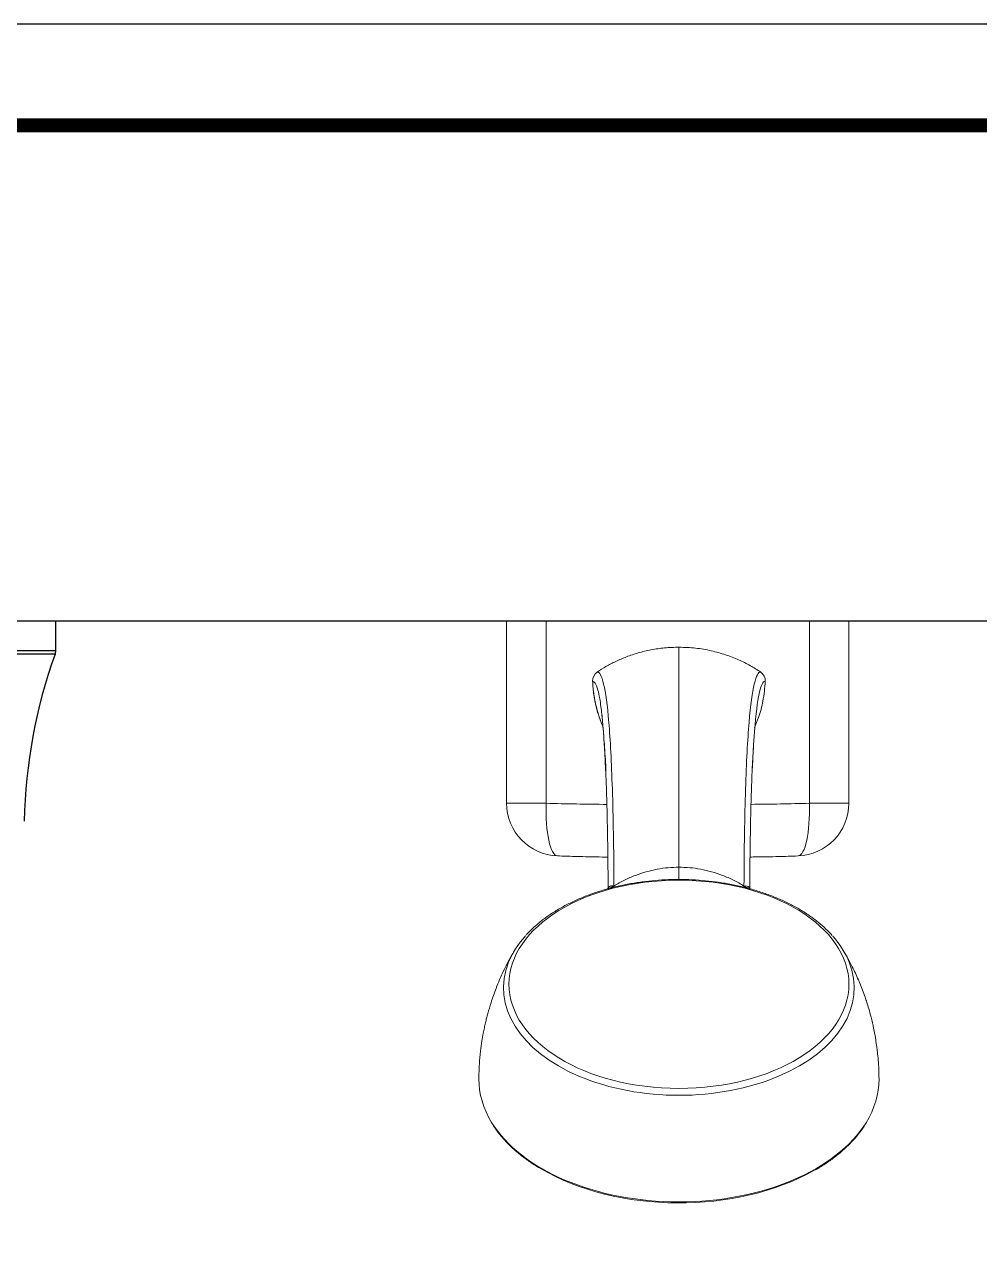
# Model space of a CAD drawing. Extents: x 0 to 1128, y 0 to 827.
# Drawn here: x 347.2 to 528.7, y 596.5 to 826.8 of the extents above; entities that cross this region are included whole.
import ezdxf

# ---------------------------------------------------------------- set-up
doc = ezdxf.new("R2010")
doc.units = 0
doc.header["$LTSCALE"] = 3
doc.header["$MEASUREMENT"] = 0
doc.layers.get('0').update_dxf_attribs({"linetype": 'CONTINUOUS'})
doc.layers.add('1', color=7, linetype='CONTINUOUS')
doc.layers.add('DEF_LAYER_ASSEM_MEMBER', color=7, linetype='CONTINUOUS')

msp = doc.modelspace()

# ---------------------------------------------------------------- linework, layer by layer
at = {"ltscale": 0.5}
msp.add_line((107.96, 713.47), (816.87, 713.47), dxfattribs=at)
msp.add_lwpolyline([(0, 0), (1128.4, 0), (1128.4, 826.8), (0, 826.8)], close=True, dxfattribs=at)
at = {"color": 5, "linetype": 'ByBlock', "lineweight": 200, "const_width": 2.6}
msp.add_lwpolyline([(18.14, 35.4), (1110.14, 35.4), (1110.14, 807.6), (18.14, 807.6)], close=True, dxfattribs=at)
at = {"layer": '1', "color": 7, "linetype": 'Continuous', "lineweight": 18}
for p, q in [((438.85, 713.47), (438.85, 678.82)), ((446.35, 713.47), (438.85, 713.47)), ((496.35, 713.47), (446.35, 713.47)), ((503.85, 713.47), (496.35, 713.47)), ((503.85, 678.82), (503.85, 713.47))]:
    msp.add_line(p, q, dxfattribs=at)
at = {"layer": '1', "color": 7, "linetype": 'Continuous', "lineweight": 13}
for p, q in [((446.35, 678.82), (446.35, 713.47)), ((496.35, 678.82), (496.35, 713.47)), ((438.85, 678.82), (446.35, 678.82)), ((496.35, 678.82), (503.85, 678.82))]:
    msp.add_line(p, q, dxfattribs=at)
at = {"layer": '1', "color": 7, "linetype": 'Continuous', "lineweight": 18}
for centre, start, end in [((448.85, 678.82), 180, 268.0491), ((493.85, 678.82), 271.9509, 0)]:
    msp.add_arc(centre, 10, start, end, dxfattribs=at)
for centre, major_axis, ratio, start_param, end_param in [((456.67, 702.07), (1.5, 0.07), 0.010727, 2.977137, 3.179895), ((456.39, 663.4), (1.74, -0.99), 0.684175, 0.129436, 0.316805), ((486.77, 663.4), (-1.74, -0.99), 0.684175, 5.96638, 6.260639), ((471.58, 643.75), (33.3, 0), 0.612907, 2.637433, 2.901057), ((471.58, 643.75), (33.3, 0), 0.612907, 0.241768, 0.50179), ((471.58, 626.38), (-38, 0), 0.612907, 6.278701, 6.642681), ((471.58, 626.38), (-38, 0), 0.612907, 2.778809, 3.146077), ((471.58, 626.01), (37.7, 0), 0.612907, 3.941186, 5.464289)]:
    msp.add_ellipse(centre, major_axis=major_axis, ratio=ratio, start_param=start_param, end_param=end_param, dxfattribs=at)
at = {"layer": '1', "color": 7, "linetype": 'Continuous', "lineweight": 13}
for centre, major_axis, ratio, start_param, end_param in [((448.85, 678.82), (-0.34, -9.99), 0.249864, 4.720899, 6.283961), ((493.85, 678.82), (0.34, -9.99), 0.249864, 6.282755, 7.845471), ((471.58, 643.75), (33.3, 0), 0.612907, 2.901057, 6.524954), ((471.58, 626.38), (-38, 0), 0.612907, 0.359496, 2.77881)]:
    msp.add_ellipse(centre, major_axis=major_axis, ratio=ratio, start_param=start_param, end_param=end_param, dxfattribs=at)
msp.add_ellipse((471.58, 644.43), major_axis=(32.28, 0), ratio=0.612907, dxfattribs=at)
at = {"layer": '1', "color": 7, "linetype": 'Continuous', "lineweight": 18}
for points, knots in [([(471.58, 708.46), (470.67, 708.44), (468.88, 708.39), (466.3, 708), (463.88, 707.42), (461.65, 706.68), (459.6, 705.8), (457.74, 704.83), (456.6, 704.1), (456.05, 703.75)], [0, 0, 0, 0, 0.166314, 0.324879, 0.475645, 0.618567, 0.753616, 0.880766, 1, 1, 1, 1]), ([(471.58, 666.68), (471.58, 668.51), (471.58, 672.07), (471.58, 677.05), (471.58, 681.68), (471.58, 685.94), (471.58, 691.11), (471.58, 695.48), (471.58, 699.04), (471.58, 701.32), (471.58, 703.26), (471.58, 704.92), (471.58, 706.3), (471.58, 707.4), (471.58, 708.14), (471.58, 708.4), (471.58, 708.46)], [0, 0, 0, 0, 0.066499, 0.133873, 0.201247, 0.268621, 0.335995, 0.470742, 0.538116, 0.60549, 0.672864, 0.740238, 0.807612, 0.874986, 0.94236, 1, 1, 1, 1]), ([(487.1, 703.75), (486.46, 704.16), (485.11, 705.02), (482.88, 706.12), (480.41, 707.08), (477.67, 707.84), (474.7, 708.36), (472.64, 708.43), (471.58, 708.46)], [0, 0, 0, 0, 0.139879, 0.290529, 0.451919, 0.624003, 0.806723, 1, 1, 1, 1]), ([(456.05, 703.75), (456.92, 703.81), (457.71, 700.79), (458.54, 690.83), (458.76, 686.64), (459.1, 676.32), (459.21, 670.2), (459.23, 663.1)], [0, 0, 0, 0, 0.5, 0.5, 0.75, 0.75, 1, 1, 1, 1]), ([(487.1, 703.75), (486.24, 703.81), (485.45, 700.79), (484.62, 690.83), (484.39, 686.64), (484.06, 676.32), (483.95, 670.2), (483.93, 663.1)], [0, 0, 0, 0, 0.5, 0.5, 0.75, 0.75, 1, 1, 1, 1]), ([(455.17, 702), (455.24, 701.13), (455.36, 699.49), (455.82, 697.21), (456.42, 695.14), (456.92, 693.85), (457.21, 693.21)], [0, 0, 0, 0, 0.286827, 0.54299, 0.768573, 1, 1, 1, 1]), ([(485.93, 693.18), (486.22, 693.82), (486.86, 695.46), (487.66, 698.4), (487.87, 700.73), (487.98, 702)], [0, 0, 0, 0, 0.23015, 0.580554, 1, 1, 1, 1]), ([(455.39, 699.78), (455.42, 699.53), (455.59, 698.43), (455.98, 696.6), (456.59, 694.74), (456.99, 693.74), (457.13, 693.42)], [0, 0, 0, 0, 0.112698, 0.507102, 0.844775, 1, 1, 1, 1]), ([(456.91, 695.88), (456.91, 695.88), (456.91, 695.86), (456.94, 695.67), (456.95, 695.47), (456.98, 695.23), (457, 695), (457.03, 694.64), (457.08, 694.13), (457.15, 693.42), (457.22, 692.54), (457.32, 691.26), (457.45, 689.51), (457.58, 687.56), (457.69, 685.94), (457.71, 685.41), (457.7, 685.23), (457.7, 685.21)], [0, 0, 0, 0, 0.026784, 0.09911, 0.162528, 0.217559, 0.269817, 0.323993, 0.385891, 0.456366, 0.536028, 0.618935, 0.745406, 0.874136, 0.936699, 0.992041, 1, 1, 1, 1]), ([(486.23, 695.71), (486.23, 695.71), (486.24, 695.8), (486.25, 695.89), (486.24, 695.89), (486.24, 695.89)], [0, 0, 0, 0, 0.006517, 0.978273, 1, 1, 1, 1]), ([(457.43, 689.52), (457.47, 688.84), (457.57, 687.33), (457.7, 684.62), (457.8, 681.74), (457.88, 679.28), (457.93, 677.24), (457.97, 675.54), (458.01, 673.5), (458.05, 671.09), (458.09, 668.28), (458.11, 665.36), (458.12, 663.33), (458.12, 662.41)], [0, 0, 0, 0, 0.12306, 0.247351, 0.36681, 0.479661, 0.530538, 0.590261, 0.659449, 0.738095, 0.826174, 0.923628, 1, 1, 1, 1]), ([(457.66, 684.96), (457.63, 685.58), (457.57, 687.01), (457.5, 688.33), (457.45, 689.07)], [0, 0, 0, 0, 0.417635, 1, 1, 1, 1]), ([(485.03, 662.42), (485.04, 663.32), (485.04, 665.35), (485.07, 668.26), (485.11, 671.08), (485.15, 673.48), (485.19, 675.51), (485.22, 677.19), (485.26, 678.63), (485.3, 679.96), (485.36, 681.88), (485.45, 684.35), (485.58, 687.21), (485.68, 688.8), (485.73, 689.52)], [0, 0, 0, 0, 0.076137, 0.17341, 0.261349, 0.339896, 0.409026, 0.46775, 0.51783, 0.566607, 0.616664, 0.740984, 0.871038, 1, 1, 1, 1]), ([(448.51, 668.82), (449.59, 668.78), (452.03, 668.7), (455.23, 668.63), (457.35, 668.6), (458.08, 668.59)], [0, 0, 0, 0, 0.340258, 0.773675, 1, 1, 1, 1]), ([(485.08, 668.6), (485.48, 668.61), (487.28, 668.63), (490.33, 668.68), (492.96, 668.76), (494.19, 668.8)], [0, 0, 0, 0, 0.12956, 0.58937, 1, 1, 1, 1]), ([(471.58, 664.35), (471.13, 664.35), (469.84, 664.33), (467.71, 664.23), (465.2, 663.98), (462.73, 663.62), (460.31, 663.15), (457.95, 662.56), (455.67, 661.86), (453.48, 661.05), (451.39, 660.13), (449.42, 659.12), (447.57, 658.01), (445.85, 656.82), (444.3, 655.54), (443.19, 654.5), (442.65, 653.88), (442.53, 653.73)], [0, 0, 0, 0, 0.038104, 0.110167, 0.182254, 0.254361, 0.3265, 0.398677, 0.470903, 0.543182, 0.615518, 0.687911, 0.760352, 0.832823, 0.905277, 0.977656, 1, 1, 1, 1]), ([(500.68, 653.69), (500.31, 654.11), (499.47, 654.98), (498.04, 656.24), (496.4, 657.47), (494.62, 658.62), (492.7, 659.67), (490.67, 660.63), (488.52, 661.49), (486.28, 662.24), (483.96, 662.88), (481.57, 663.41), (479.12, 663.83), (476.63, 664.13), (474.11, 664.31), (472.42, 664.35), (471.58, 664.35)], [0, 0, 0, 0, 0.064172, 0.135912, 0.207856, 0.279922, 0.352047, 0.424181, 0.496294, 0.568373, 0.640414, 0.712417, 0.784387, 0.85633, 0.928255, 1, 1, 1, 1]), ([(458.25, 662.83), (458.29, 662.89), (458.35, 662.95), (458.48, 663.04), (458.6, 663.08), (458.7, 663.11), (458.74, 663.12), (458.83, 663.13), (458.85, 663.13), (459.11, 663.13), (459.21, 663.11), (459.23, 663.1)], [0, 0, 0, 0, 0.25, 0.25, 0.5, 0.5, 0.625, 0.625, 0.75, 0.75, 1, 1, 1, 1]), ([(459.23, 663.1), (459.2, 663.09), (459.18, 663.07), (459.13, 663.03), (459.09, 663), (459.05, 662.97), (459.04, 662.96), (459.02, 662.95), (459.02, 662.95), (458.93, 662.88), (458.85, 662.81), (458.76, 662.74)], [0, 0, 0, 0, 0.14507, 0.14507, 0.350264, 0.350264, 0.426266, 0.426266, 0.445266, 0.445266, 1, 1, 1, 1]), ([(440.28, 650.72), (439.55, 649.5), (438.32, 647.19), (436.9, 643.89), (435.94, 641.17), (435.38, 639.27), (435.04, 637.99), (434.83, 637.09), (434.61, 636.14), (434.39, 634.99), (434.13, 633.51), (433.87, 631.57), (433.65, 629.15), (433.59, 627.38), (433.58, 626.41)], [0, 0, 0, 0, 0.167641, 0.309131, 0.422696, 0.506692, 0.541795, 0.577986, 0.615261, 0.656643, 0.715072, 0.791926, 0.887013, 1, 1, 1, 1]), ([(509.58, 626.41), (509.57, 627.16), (509.53, 628.51), (509.41, 630.33), (509.26, 631.75), (509.09, 633.01), (508.88, 634.41), (508.54, 636.18), (508.12, 638.02), (507.67, 639.67), (507.28, 640.93), (506.89, 642.11), (506.37, 643.54), (505.59, 645.48), (504.43, 647.97), (503.45, 649.76), (502.88, 650.72)], [0, 0, 0, 0, 0.087346, 0.158901, 0.214456, 0.254081, 0.308623, 0.380228, 0.465919, 0.530244, 0.581349, 0.620955, 0.67698, 0.759089, 0.866966, 1, 1, 1, 1]), ([(436.07, 618.03), (436.25, 617.72), (436.77, 616.89), (437.78, 615.59), (439.1, 614.13), (440.59, 612.73), (442.24, 611.4), (443.78, 610.32), (444.81, 609.7), (445.19, 609.48)], [0, 0, 0, 0, 0.095358, 0.256817, 0.418534, 0.580451, 0.74251, 0.904658, 1, 1, 1, 1]), ([(497.45, 609.16), (497.51, 609.2), (498.24, 609.59), (499.55, 610.44), (501.32, 611.7), (502.93, 613.05), (504.39, 614.47), (505.67, 615.95), (506.55, 617.12), (506.95, 617.8), (507.04, 617.96)], [0, 0, 0, 0, 0.013851, 0.170486, 0.327134, 0.483769, 0.640358, 0.796856, 0.953207, 1, 1, 1, 1])]:
    msp.add_open_spline(points, degree=3, knots=knots, dxfattribs=at)
for points in [[(456.05, 703.75), (455.51, 703.38), (455.14, 702.65), (455.17, 702)], [(487.98, 702), (488.01, 702.65), (487.64, 703.38), (487.1, 703.75)], [(485.51, 685.22), (485.57, 686.65), (485.64, 687.99), (485.71, 689.23)], [(471.58, 664.43), (471.58, 665.19), (471.58, 665.94), (471.58, 666.68)], [(458.5, 662.67), (458.73, 662.83), (458.98, 662.97), (459.23, 663.1)], [(484.9, 662.83), (484.72, 663.11), (484.36, 663.17), (483.93, 663.1)], [(483.93, 663.1), (484.1, 662.99), (484.26, 662.87), (484.43, 662.75)], [(484.66, 662.67), (484.43, 662.83), (484.18, 662.97), (483.93, 663.1)]]:
    msp.add_open_spline(points, degree=3, dxfattribs=at)
at = {"layer": '1', "color": 7, "linetype": 'Continuous', "lineweight": 13}
for points, knots in [([(457.45, 689.07), (457.38, 690.31), (457.22, 692.77), (456.98, 695.37), (456.75, 697.32), (456.51, 698.94), (456.16, 700.57), (455.7, 701.77), (455.34, 701.92), (455.17, 702)], [0, 0, 0, 0, 0.140286, 0.299517, 0.381611, 0.486987, 0.634341, 0.826938, 1, 1, 1, 1]), ([(485.71, 689.23), (485.78, 690.41), (485.86, 691.51), (486.19, 695.76), (486.47, 698.11), (487.15, 701.23), (487.55, 702), (487.98, 702)], [0, 0, 0, 0, 0.134705, 0.134705, 0.567353, 0.567353, 1, 1, 1, 1]), ([(471.58, 666.68), (470.89, 666.66), (469.51, 666.62), (467.44, 666.32), (465.35, 665.83), (463.27, 665.14), (461.21, 664.24), (459.89, 663.49), (459.23, 663.1)], [0, 0, 0, 0, 0.157598, 0.318344, 0.482594, 0.650703, 0.823038, 1, 1, 1, 1]), ([(471.58, 666.68), (472.26, 666.66), (473.64, 666.62), (475.72, 666.32), (477.81, 665.83), (479.89, 665.14), (481.95, 664.24), (483.26, 663.49), (483.93, 663.1)], [0, 0, 0, 0, 0.157597, 0.318341, 0.482591, 0.6507, 0.823036, 1, 1, 1, 1]), ([(458.16, 662.62), (458.16, 662.63), (458.19, 662.71), (458.22, 662.77), (458.25, 662.83)], [0, 0, 0, 0, 0.142389, 1, 1, 1, 1])]:
    msp.add_open_spline(points, degree=3, knots=knots, dxfattribs=at)
for points in [[(446.35, 678.82), (450.18, 678.7), (454.03, 678.64), (457.9, 678.6)], [(485.27, 678.61), (489, 678.65), (492.69, 678.71), (496.35, 678.82)], [(459.23, 663.1), (459.23, 663.1), (459.23, 663.1), (459.23, 663.1)], [(483.93, 663.1), (483.93, 663.1), (483.93, 663.1), (483.93, 663.1)], [(485.04, 662.37), (485.03, 662.55), (484.98, 662.71), (484.9, 662.83)]]:
    msp.add_open_spline(points, degree=3, dxfattribs=at)
at = {"layer": 'DEF_LAYER_ASSEM_MEMBER', "color": 7, "linetype": 'Continuous'}
for p in [(283.22, 713.47), (353.22, 707.82)]:
    msp.add_line(p, (353.22, 713.47), dxfattribs=at)
at = {"layer": 'DEF_LAYER_ASSEM_MEMBER', "color": 9, "linetype": 'Continuous'}
for p, q in [((283.22, 707.82), (353.22, 707.82)), ((353.1, 707.14), (283.34, 707.14))]:
    msp.add_line(p, q, dxfattribs=at)
at = {"layer": 'DEF_LAYER_ASSEM_MEMBER', "color": 7, "linetype": 'Continuous'}
for centre, radius, start, end in [((446.55, 673.47), 99.33, 160.1846, 178.8691), ((351.22, 707.82), 2, 340.1846, 0)]:
    msp.add_arc(centre, radius, start, end, dxfattribs=at)

doc.saveas('drawing.dxf')
